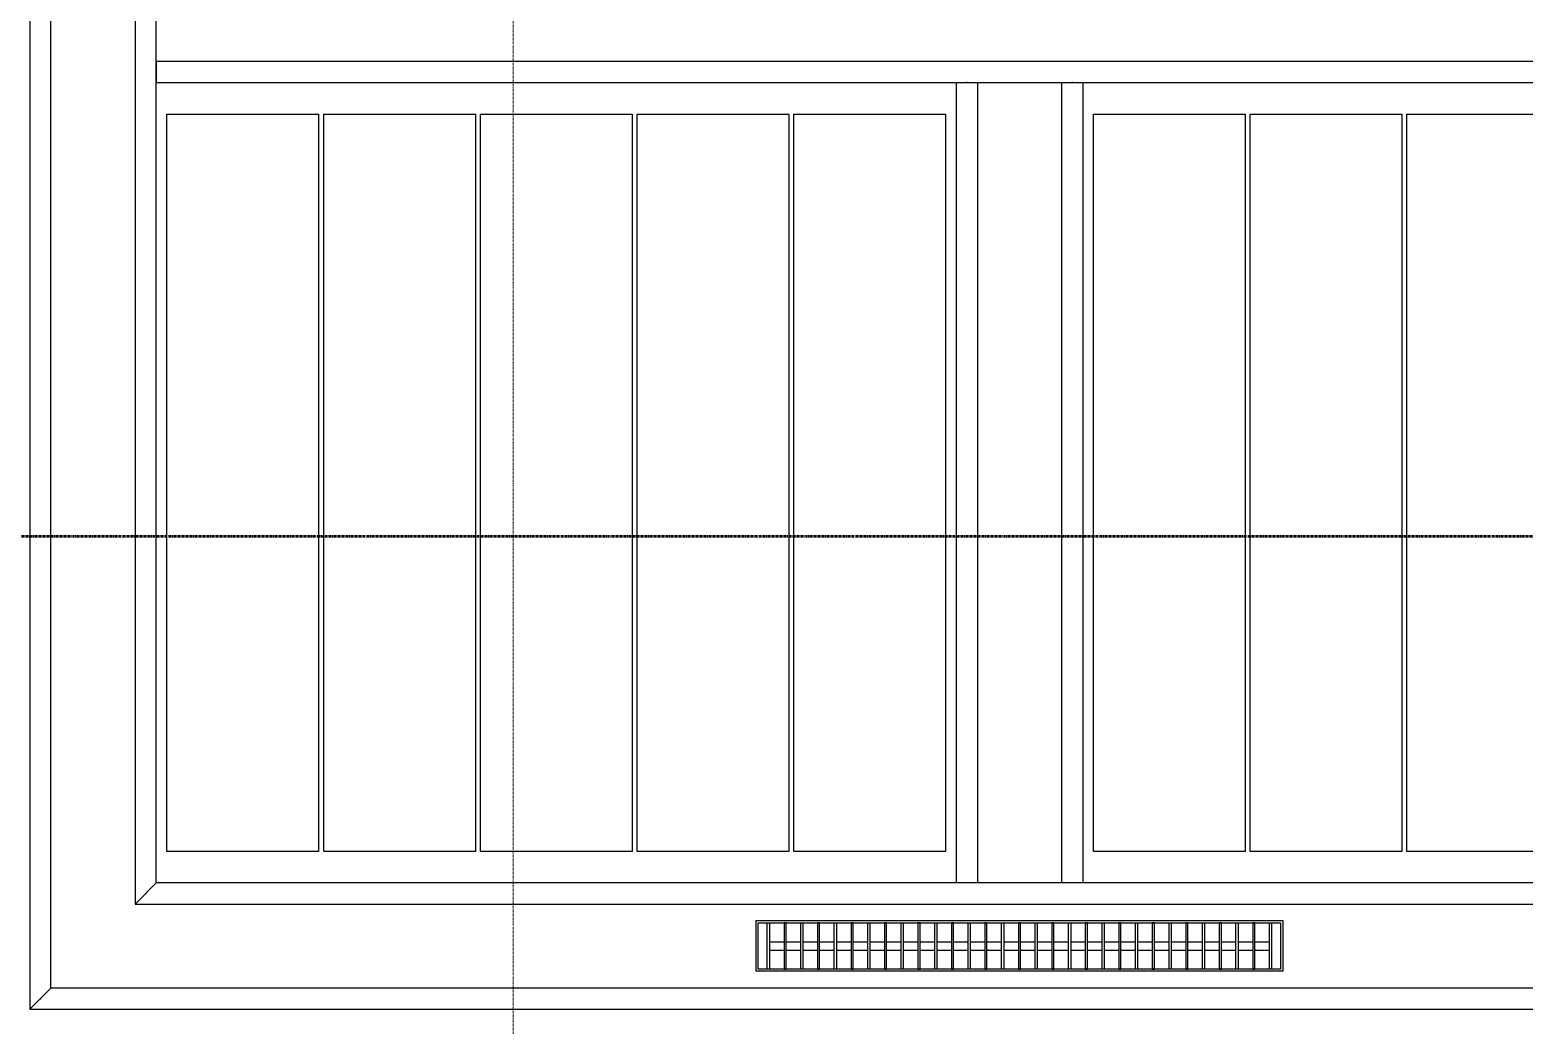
# Model space of a CAD drawing. Header units: millimetres. Extents: x -853432 to -773672, y -18171 to 22484.
# Drawn here: x -837029 to -833482, y -2759 to -397 of the extents above; entities that cross this region are included whole.
import ezdxf
from ezdxf.xclip import XClip

# ---------------------------------------------------------------- set-up
doc = ezdxf.new("R2010")
doc.units = ezdxf.units.MM
doc.header["$XCLIPFRAME"] = 0
doc.linetypes.add('DPA_Grid _ Level 100', pattern=[10, 5.5, -1.6, 1.3, -1.6])
for name, color, linetype in [('000 - WIPEOUT', 250, 'Continuous'), ('001 - ASCESSORIES', 251, 'Continuous'), ('A04_TUBE SERIES', 2, 'Continuous'), ('A11_ALU.SOLID SHEET', 2, 'Continuous')]:
    doc.layers.add(name, color=color, linetype=linetype)
doc.layers.add('G-ANNO-SECL', color=3, linetype='Continuous', lineweight=9)
doc.layers.add('S-GRID', color=251, linetype='Continuous', lineweight=9)

# ---------------------------------------------------------------- blocks, each defined once
blk = doc.blocks.new('*U2464')
at = {"layer": 'S-GRID', "linetype": 'DPA_Grid _ Level 100'}
blk.add_line((0, -21399.8), (0, 17622.8), dxfattribs=at)
blk = doc.blocks.new('*U642')
blk.add_attdef('EXTR.OVL-LENGTH_', (-25, -59.1), '', height=5)
blk.add_wipeout([(-25, 25), (25, -25), (25, 10722.5), (-25, 10722.5)]).dxf.layer = '000 - WIPEOUT'
blk.add_point((0, 0))
at = {"layer": 'A04_TUBE SERIES', "color": 0}
blk.add_lwpolyline([(-25, 25), (25, -25), (25, 10722.5), (-25, 10722.5)], close=True, dxfattribs=at)
blk = doc.blocks.new('*U645')
blk.add_attdef('EXTR.OVL-LENGTH_', (-25, -59.1), '', height=5)
blk.add_wipeout([(-25, 0), (25, 0), (25, 1900), (-25, 1900)]).dxf.layer = '000 - WIPEOUT'
blk.add_point((0, 0))
at = {"layer": 'A04_TUBE SERIES', "color": 0}
blk.add_lwpolyline([(-25, 0), (25, 0), (25, 1900), (-25, 1900)], close=True, dxfattribs=at)
blk = doc.blocks.new('*U646')
blk.add_attdef('EXTR.OVL-LENGTH_', (-25, -59.1), '', height=5)
blk.add_wipeout([(-25, 0), (25, 0), (25, 1900), (-25, 1900)]).dxf.layer = '000 - WIPEOUT'
blk.add_point((0, 0))
at = {"layer": 'A04_TUBE SERIES', "color": 0}
blk.add_lwpolyline([(-25, 0), (25, 0), (25, 1900), (-25, 1900)], close=True, dxfattribs=at)
blk = doc.blocks.new('*U656')
blk.add_attdef('EXTR.OVL-LENGTH_', (-25, -59.1), '', height=5)
blk.add_wipeout([(-25, 25), (25, -25), (25, 4175), (-25, 4125)]).dxf.layer = '000 - WIPEOUT'
at = {"layer": 'A04_TUBE SERIES', "color": 0}
blk.add_lwpolyline([(-25, 25), (25, -25), (25, 4175), (-25, 4125)], close=True, dxfattribs=at)
blk = doc.blocks.new('*U644')
blk.add_attdef('EXTR.OVL-LENGTH_', (-25, -59.1), '', height=5)
blk.add_wipeout([(-25, 0), (25, 0), (25, 10697.5), (-25, 10747.5)]).dxf.layer = '000 - WIPEOUT'
blk.add_point((0, 0))
at = {"layer": 'A04_TUBE SERIES', "color": 0}
blk.add_lwpolyline([(-25, 0), (25, 0), (25, 10697.5), (-25, 10747.5)], close=True, dxfattribs=at)
blk = doc.blocks.new('*U651')
blk.add_attdef('EXTR.OVL-LENGTH_', (-25, -59.1), '', height=5)
blk.add_wipeout([(-25, 25), (25, -25), (25, 4675), (-25, 4625)]).dxf.layer = '000 - WIPEOUT'
at = {"layer": 'A04_TUBE SERIES', "color": 0}
blk.add_lwpolyline([(-25, 25), (25, -25), (25, 4675), (-25, 4625)], close=True, dxfattribs=at)
blk = doc.blocks.new('*U652')
blk.add_attdef('EXTR.OVL-LENGTH_', (-25, -59.1), '', height=5)
blk.add_wipeout([(-25, 25), (25, -25), (25, 11022.5), (-25, 10972.5)]).dxf.layer = '000 - WIPEOUT'
blk.add_point((0, 0))
at = {"layer": 'A04_TUBE SERIES', "color": 0}
blk.add_lwpolyline([(-25, 25), (25, -25), (25, 11022.5), (-25, 10972.5)], close=True, dxfattribs=at)
blk = doc.blocks.new('*U774')
at = {"color": 6}
blk.add_point((-37.5, 0), dxfattribs=at)
at = {"color": 3}
blk.add_wipeout([(-875, -564), (875, -564), (875, -924), (-875, -924)], dxfattribs=at).dxf.layer = '000 - WIPEOUT'
at = {"layer": 'A11_ALU.SOLID SHEET', "color": 0, "linetype": 'ByBlock'}
blk.add_lwpolyline([(875, -924), (-875, -924), (-875, -564), (875, -564)], close=True, dxfattribs=at)
at = {"color": 3}
blk.add_wipeout([(-875, -192), (875, -192), (875, -552), (-875, -552)], dxfattribs=at).dxf.layer = '000 - WIPEOUT'
at = {"layer": 'A11_ALU.SOLID SHEET', "color": 0, "linetype": 'ByBlock'}
blk.add_lwpolyline([(875, -552), (-875, -552), (-875, -192), (875, -192)], close=True, dxfattribs=at)
at = {"color": 3}
blk.add_wipeout([(-875, 180), (875, 180), (875, -180), (-875, -180)], dxfattribs=at).dxf.layer = '000 - WIPEOUT'
at = {"layer": 'A11_ALU.SOLID SHEET', "color": 0, "linetype": 'ByBlock'}
blk.add_lwpolyline([(875, -180), (-875, -180), (-875, 180), (875, 180)], close=True, dxfattribs=at)
at = {"color": 3}
blk.add_wipeout([(-875, 552), (875, 552), (875, 192), (-875, 192)], dxfattribs=at).dxf.layer = '000 - WIPEOUT'
at = {"layer": 'A11_ALU.SOLID SHEET', "color": 0, "linetype": 'ByBlock'}
blk.add_lwpolyline([(875, 192), (-875, 192), (-875, 552), (875, 552)], close=True, dxfattribs=at)
at = {"color": 3}
blk.add_wipeout([(-875, 924), (875, 924), (875, 564), (-875, 564)], dxfattribs=at).dxf.layer = '000 - WIPEOUT'
at = {"layer": 'A11_ALU.SOLID SHEET', "color": 0, "linetype": 'ByBlock'}
blk.add_lwpolyline([(875, 564), (-875, 564), (-875, 924), (875, 924)], close=True, dxfattribs=at)
blk = doc.blocks.new('*U867')
at = {"color": 1}
blk.add_wipeout([(625, -60), (-625, -60), (-625, 60), (625, 60)], dxfattribs=at).dxf.layer = '000 - WIPEOUT'
at = {"layer": '001 - ASCESSORIES', "color": 0}
blk.add_lwpolyline([(625, -60), (-625, -60), (-625, 60), (625, 60)], close=True, dxfattribs=at)
at = {"layer": '001 - ASCESSORIES'}
for points in [[(620, -55), (-620, -55), (-620, 55), (620, 55)], [(-593.5, -55), (-598.5, -55), (-598.5, 55), (-593.5, 55)], [(-558.8, -55), (-553.8, -55), (-553.8, 55), (-558.8, 55)], [(-514, -55), (-519, -55), (-519, 55), (-514, 55)], [(-479.3, -55), (-474.3, -55), (-474.3, 55), (-479.3, 55)], [(-434.6, -55), (-439.6, -55), (-439.6, 55), (-434.6, 55)], [(-399.8, -55), (-394.8, -55), (-394.8, 55), (-399.8, 55)], [(-355.1, -55), (-360.1, -55), (-360.1, 55), (-355.1, 55)], [(-320.4, -55), (-315.4, -55), (-315.4, 55), (-320.4, 55)], [(-275.6, -55), (-280.6, -55), (-280.6, 55), (-275.6, 55)], [(-240.9, -55), (-235.9, -55), (-235.9, 55), (-240.9, 55)], [(-196.2, -55), (-201.2, -55), (-201.2, 55), (-196.2, 55)], [(-161.4, -55), (-156.4, -55), (-156.4, 55), (-161.4, 55)], [(-116.7, -55), (-121.7, -55), (-121.7, 55), (-116.7, 55)], [(-82, -55), (-77, -55), (-77, 55), (-82, 55)], [(-37.2, -55), (-42.2, -55), (-42.2, 55), (-37.2, 55)], [(-2.5, -55), (2.5, -55), (2.5, 55), (-2.5, 55)], [(42.2, -55), (37.2, -55), (37.2, 55), (42.2, 55)], [(77, -55), (82, -55), (82, 55), (77, 55)], [(121.7, -55), (116.7, -55), (116.7, 55), (121.7, 55)], [(156.4, -55), (161.4, -55), (161.4, 55), (156.4, 55)], [(201.2, -55), (196.2, -55), (196.2, 55), (201.2, 55)], [(235.9, -55), (240.9, -55), (240.9, 55), (235.9, 55)], [(280.6, -55), (275.6, -55), (275.6, 55), (280.6, 55)], [(315.4, -55), (320.4, -55), (320.4, 55), (315.4, 55)], [(360.1, -55), (355.1, -55), (355.1, 55), (360.1, 55)], [(394.8, -55), (399.8, -55), (399.8, 55), (394.8, 55)], [(439.6, -55), (434.6, -55), (434.6, 55), (439.6, 55)], [(474.3, -55), (479.3, -55), (479.3, 55), (474.3, 55)], [(519, -55), (514, -55), (514, 55), (519, 55)], [(553.8, -55), (558.8, -55), (558.8, 55), (553.8, 55)], [(598.5, -55), (593.5, -55), (593.5, 55), (598.5, 55)]]:
    blk.add_lwpolyline(points, close=True, dxfattribs=at)
for points in [[(-593.5, 10), (-558.8, 10)], [(-553.8, 10), (-519, 10)], [(-514, 10), (-479.3, 10)], [(-474.3, 10), (-439.6, 10)], [(-434.6, 10), (-399.8, 10)], [(-394.8, 10), (-360.1, 10)], [(-355.1, 10), (-320.4, 10)], [(-315.4, 10), (-280.6, 10)], [(-275.6, 10), (-240.9, 10)], [(-235.9, 10), (-201.2, 10)], [(-196.2, 10), (-161.4, 10)], [(-156.4, 10), (-121.7, 10)], [(-116.7, 10), (-82, 10)], [(-77, 10), (-42.2, 10)], [(-37.2, 10), (-2.5, 10)], [(2.5, 10), (37.2, 10)], [(42.2, 10), (77, 10)], [(82, 10), (116.7, 10)], [(121.7, 10), (156.4, 10)], [(161.4, 10), (196.2, 10)], [(201.2, 10), (235.9, 10)], [(240.9, 10), (275.6, 10)], [(280.6, 10), (315.4, 10)], [(320.4, 10), (355.1, 10)], [(360.1, 10), (394.8, 10)], [(399.8, 10), (434.6, 10)], [(439.6, 10), (474.3, 10)], [(479.3, 10), (514, 10)], [(519, 10), (553.8, 10)], [(558.8, 10), (593.5, 10)], [(-593.5, -10), (-558.8, -10)], [(-553.8, -10), (-519, -10)], [(-514, -10), (-479.3, -10)], [(-474.3, -10), (-439.6, -10)], [(-434.6, -10), (-399.8, -10)], [(-394.8, -10), (-360.1, -10)], [(-355.1, -10), (-320.4, -10)], [(-315.4, -10), (-280.6, -10)], [(-275.6, -10), (-240.9, -10)], [(-235.9, -10), (-201.2, -10)], [(-196.2, -10), (-161.4, -10)], [(-156.4, -10), (-121.7, -10)], [(-116.7, -10), (-82, -10)], [(-77, -10), (-42.2, -10)], [(-37.2, -10), (-2.5, -10)], [(2.5, -10), (37.2, -10)], [(42.2, -10), (77, -10)], [(82, -10), (116.7, -10)], [(121.7, -10), (156.4, -10)], [(161.4, -10), (196.2, -10)], [(201.2, -10), (235.9, -10)], [(240.9, -10), (275.6, -10)], [(280.6, -10), (315.4, -10)], [(320.4, -10), (355.1, -10)], [(360.1, -10), (394.8, -10)], [(399.8, -10), (434.6, -10)], [(439.6, -10), (474.3, -10)], [(479.3, -10), (514, -10)], [(519, -10), (553.8, -10)], [(558.8, -10), (593.5, -10)]]:
    blk.add_lwpolyline(points, dxfattribs=at)
blk = doc.blocks.new('*U1212')
blk.add_blockref('*U867', (-89998, -6150))
at = {"layer": 'A11_ALU.SOLID SHEET', "linetype": 'ByBlock'}
for name, p, rotation in [('*U651', (-92322, -1625.5), 180.0000000000029), ('*U656', (-92072, -1875.5), 180.0000000000241), ('*U774', (-91097.5, -5050.5), 90), ('*U774', (-88898, -5050.5), 90)]:
    blk.add_blockref(name, p, dxfattribs=dict(at, rotation=rotation))
at = {"layer": 'A11_ALU.SOLID SHEET', "linetype": 'ByBlock', "rotation": 270}
for name, p in [('*U644', (-92047, -4075.5)), ('*U642', (-92072, -6025.5)), ('*U652', (-92322, -6275.5))]:
    blk.add_blockref(name, p, dxfattribs=at)
at = {"layer": 'A11_ALU.SOLID SHEET', "linetype": 'ByBlock', "xscale": -1, "rotation": 180}
for name, p in [('*U645', (-90122.5, -4100.5)), ('*U646', (-89872.5, -4100.5))]:
    blk.add_blockref(name, p, dxfattribs=at)

msp = doc.modelspace()

# ---------------------------------------------------------------- block references
ref = msp.add_blockref('*U1212', (-744682.4, 3579))
XClip(ref).set_block_clipping_path([(-104690.1238047112, -9620.0029952966), (-34092.6543255156, 14392.9971737705)])

# ---------------------------------------------------------------- next in the draw order: linework, layer by layer
at = {"layer": 'G-ANNO-SECL', "linetype": 'DPA_Grid _ Level 100', "lineweight": 50}
msp.add_line((-851398.6, -1598.3), (-776606.5, -1598.3), dxfattribs=at)

# ---------------------------------------------------------------- next in the draw order: block references
msp.add_blockref('*U2464', (-835882.4, 3579))

doc.saveas('drawing.dxf')
